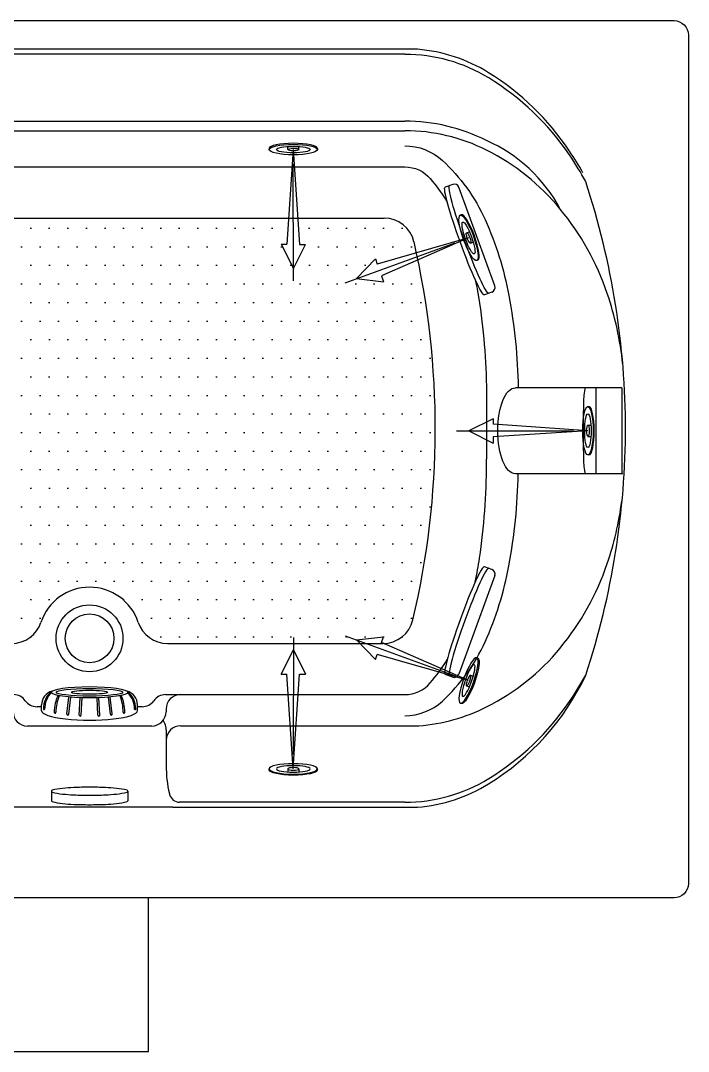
# Model space of a CAD drawing. Header units: millimetres. Extents: x -1239.8 to -1238.3, y 2246.86 to 2247.74.
# Drawn here: x -1238.87 to -1238.299, y 2246.863 to 2247.744 of the extents above; entities that cross this region are included whole.
import ezdxf

# ---------------------------------------------------------------- set-up
doc = ezdxf.new("R2010")
doc.units = ezdxf.units.MM
doc.linetypes.add('CENTER', pattern=[2, 1.25, -0.25, 0.25, -0.25])
for name, color, linetype in [('CONTOR04', 7, 'Continuous'), ('dim1', 1, 'Continuous'), ('jacuzzi', 1, 'Continuous'), ('LCENTR02', 1, 'CENTER'), ('LCOTA02', 1, 'Continuous')]:
    doc.layers.add(name, color=color, linetype=linetype)

# ---------------------------------------------------------------- blocks, each defined once
blk = doc.blocks.new('A$C302A24D9')
at = {"layer": 'jacuzzi'}
for p, q in [((0, 1.23), (0, 1.02)), ((1.81, 1.02), (1.81, 1.61)), ((2.9, 1.02), (2.9, 1.61)), ((4.71, 1.23), (4.71, 1.02))]:
    blk.add_line(p, q, dxfattribs=at)
at = {"layer": 'jacuzzi', "extrusion": (0, 0, -1)}
for centre, major_axis, ratio, start_param, end_param in [((2.36, 1.23), (2.36, 0), 0.431953, 3.141593, 6.283185), ((2.36, 1.02), (2.36, 0), 0.431953, 3.141593, 9.424778), ((2.36, 1.02), (1.65, 0), 0.381644, 3.141593, 9.424778), ((2.36, 1.02), (0.544, 0), 0.461888, 1.570796326794896, 7.853981633974482)]:
    blk.add_ellipse(centre, major_axis=major_axis, ratio=ratio, start_param=start_param, end_param=end_param, dxfattribs=at)
blk = doc.blocks.new('BMG')
at = {"layer": 'LCENTR02'}
blk.add_line((0, -12.84), (0, 1.55), dxfattribs=at)
at = {"layer": 'LCOTA02'}
for p, q in [((0, 0), (-0.59, -9.27)), ((0, 0), (0.64, -9.26)), ((0, -11.64), (-1.2, -9.27)), ((-0.59, -9.27), (-1.2, -9.27)), ((1.18, -9.25), (0, -11.64)), ((1.18, -9.25), (0.64, -9.26))]:
    blk.add_line(p, q, dxfattribs=at)
at = {"layer": 'CONTOR04', "yscale": 0.5}
blk.add_blockref('A$C302A24D9', (-2.36, -0.51), dxfattribs=at)

msp = doc.modelspace()

# ---------------------------------------------------------------- hatches: boundary and pattern name
at = {"layer": 'dim1'}
h = msp.add_hatch(dxfattribs=at)
h.set_pattern_fill('DOTS', color=256, scale=0.01, style=0)
h.paths.add_polyline_path([(-1238.53019, 2247.53946), (-1238.56138, 2247.52584), (-1238.55959, 2247.52082), (-1238.58261, 2247.52365), (-1238.58274, 2247.5236), (-1238.56656, 2247.54043), (-1238.56497, 2247.53596), (-1238.53148, 2247.54557, 0.003388), (-1238.53358, 2247.55496, 0.349239), (-1238.55916, 2247.5753, -0.000002), (-1238.55916, 2247.5753), (-1238.63299, 2247.5753), (-1238.63155, 2247.55283), (-1238.62622, 2247.5528), (-1238.63672, 2247.53213), (-1238.63672, 2247.53199), (-1238.64702, 2247.55293), (-1238.64228, 2247.5529), (-1238.64075, 2247.5753), (-1239.45756, 2247.5753), (-1239.45612, 2247.55283), (-1239.45079, 2247.5528), (-1239.46129, 2247.53213), (-1239.46129, 2247.53199), (-1239.4716, 2247.55293), (-1239.46686, 2247.5529), (-1239.46533, 2247.5753), (-1239.53891, 2247.5753, 0.349236), (-1239.56449, 2247.55496, 0.003388), (-1239.56659, 2247.54557), (-1239.5331, 2247.53596), (-1239.53151, 2247.54043), (-1239.51533, 2247.5236), (-1239.51546, 2247.52365), (-1239.53848, 2247.52082), (-1239.5367, 2247.52584), (-1239.56789, 2247.53946, 0.109653), (-1239.56359, 2247.2318, 0.342945), (-1239.53849, 2247.2116), (-1239.5367, 2247.21238), (-1239.53848, 2247.21741), (-1239.51546, 2247.21458), (-1239.51533, 2247.21462), (-1239.51825, 2247.2116), (-1238.87742, 2247.2116, 0.323974), (-1238.85248, 2247.22965, -0.72393), (-1238.76935, 2247.22965, 0.323976), (-1238.74442, 2247.2116, -0.000002), (-1238.74442, 2247.2116), (-1238.57983, 2247.2116), (-1238.58274, 2247.21462), (-1238.58261, 2247.21458), (-1238.55959, 2247.21741), (-1238.56138, 2247.21238), (-1238.55958, 2247.2116, 0.342945), (-1238.53448, 2247.2318, 0.109653)])

# ---------------------------------------------------------------- linework, layer by layer
at = {"layer": 'jacuzzi'}
for p, q in [((-1238.5305, 2247.71958), (-1239.56758, 2247.71958)), ((-1238.54144, 2247.71529), (-1239.55664, 2247.71529)), ((-1239.55664, 2247.65812), (-1238.54144, 2247.65812)), ((-1239.18377, 2247.64995), (-1238.54144, 2247.64995)), ((-1239.55664, 2247.61905), (-1238.54144, 2247.61905)), ((-1238.50048, 2247.6041), (-1238.50696, 2247.60174)), ((-1238.46452, 2247.51724), (-1238.49525, 2247.60166)), ((-1239.53891, 2247.5753), (-1238.55916, 2247.5753)), ((-1238.46697, 2247.51201), (-1238.47345, 2247.50965)), ((-1238.3558, 2247.4302), (-1238.44694, 2247.4302)), ((-1238.37816, 2247.4302), (-1238.37816, 2247.3567)), ((-1238.35596, 2247.4302), (-1238.35596, 2247.3567)), ((-1238.47165, 2247.4215), (-1238.47165, 2247.36911)), ((-1238.47165, 2247.3654), (-1238.47165, 2247.36911)), ((-1238.35521, 2247.3567), (-1238.44694, 2247.3567)), ((-1238.46697, 2247.27489), (-1238.47345, 2247.27725)), ((-1238.46452, 2247.26966), (-1238.49525, 2247.18524)), ((-1238.74442, 2247.2116), (-1238.56003, 2247.2116)), ((-1238.50048, 2247.1828), (-1238.50696, 2247.18516)), ((-1238.83033, 2247.15133), (-1238.82861, 2247.16581)), ((-1238.82876, 2247.15113), (-1238.82698, 2247.16567)), ((-1238.81973, 2247.15034), (-1238.81897, 2247.16519)), ((-1238.81811, 2247.15026), (-1238.81733, 2247.16513)), ((-1238.80372, 2247.15026), (-1238.8045, 2247.16513)), ((-1238.80211, 2247.15034), (-1238.80287, 2247.16519)), ((-1238.79307, 2247.15113), (-1238.79486, 2247.16567)), ((-1238.7915, 2247.15133), (-1238.79322, 2247.16581)), ((-1238.74602, 2247.16785), (-1238.54144, 2247.16785)), ((-1238.85192, 2247.15753), (-1238.85583, 2247.15753)), ((-1238.85195, 2247.15414), (-1238.85191, 2247.15915)), ((-1238.85195, 2247.15414), (-1238.85191, 2247.15915)), ((-1238.76988, 2247.15414), (-1238.76992, 2247.15915)), ((-1238.766, 2247.15753), (-1238.76991, 2247.15753)), ((-1238.74552, 2247.1556), (-1238.74552, 2247.15328)), ((-1238.7466, 2247.14318), (-1238.74797, 2247.14593)), ((-1238.75777, 2247.14103), (-1238.86406, 2247.14103)), ((-1238.74531, 2247.13772), (-1238.74531, 2247.10744)), ((-1238.73306, 2247.14124), (-1238.5294, 2247.14124)), ((-1238.84358, 2247.0853), (-1238.84358, 2247.07719)), ((-1238.77825, 2247.0853), (-1238.77825, 2247.07719)), ((-1238.74266, 2247.08311), (-1238.74249, 2247.08244)), ((-1238.54144, 2247.0759), (-1238.73402, 2247.0759)), ((-1238.73965, 2247.07161), (-1239.56758, 2247.07161)), ((-1238.73965, 2247.07161), (-1238.5305, 2247.07161)), ((-1238.76048, 2246.86286), (-1238.76048, 2246.99411)), ((-1239.28548, 2246.86286), (-1238.76048, 2246.86286))]:
    msp.add_line(p, q, dxfattribs=at)
at = {"layer": 'jacuzzi', "color": 3}
msp.add_lwpolyline([(-1238.29904, 2247.00636, -0.414214), (-1238.31129, 2246.99411), (-1239.78679, 2246.99411, -0.414214), (-1239.79904, 2247.00636), (-1239.79904, 2247.73186, -0.414214), (-1239.78679, 2247.74411), (-1238.31129, 2247.74411, -0.414214), (-1238.29904, 2247.73186)], format="xyb", close=True, dxfattribs=at)
at = {"layer": 'jacuzzi'}
for points in [[(-1238.54144, 2247.63708, -0.188149), (-1238.50934, 2247.62456, -0.101334), (-1238.47282, 2247.57394, -0.059725), (-1238.4525, 2247.50906, -0.041549), (-1238.44448, 2247.4302)], [(-1238.54144, 2247.61905, -0.219593), (-1238.51964, 2247.609, -0.041078), (-1238.50513, 2247.58885)], [(-1238.48116, 2247.52249, -0.016396), (-1238.47753, 2247.50232, -0.03634), (-1238.47165, 2247.4215)], [(-1238.48116, 2247.26441, 0.016396), (-1238.47753, 2247.28458, 0.03634), (-1238.47165, 2247.3654)], [(-1238.54144, 2247.14982, 0.188149), (-1238.50934, 2247.16234, 0.101334), (-1238.47282, 2247.21296, 0.059725), (-1238.4525, 2247.27784, 0.041549), (-1238.44448, 2247.3567)], [(-1238.54144, 2247.16785, 0.219593), (-1238.51964, 2247.1779, 0.041078), (-1238.50513, 2247.19805)]]:
    msp.add_lwpolyline(points, format="xyb", dxfattribs=at)
for radius in [0.02858, 0.02083]:
    msp.add_circle((-1238.81092, 2247.21599), radius, dxfattribs=at)
for centre, radius, start, end in [((-1238.54144, 2247.58438), 0.13564, 58.15946, 85.37275), ((-1238.54144, 2247.57766), 0.13762, 58.56845, 90), ((-1238.5899, 2247.50635), 0.22749, 33.70344, 58.15946), ((-1238.58719, 2247.50281), 0.22536, 34.12751, 58.56845), ((-1238.54144, 2247.50265), 0.15547, 63.26102, 90), ((-1238.54144, 2247.49449), 0.15547, 63.26102, 90), ((-1238.52452, 2247.52143), 0.13126, 27.99534, 66.17126), ((-1238.55919, 2247.45924), 0.19493, 39.42629, 63.26102), ((-1238.66676, 2247.45508), 0.31988, 29.78551, 33.70344), ((-1238.65968, 2247.45367), 0.31293, 29.25596, 34.12751), ((-1238.49909, 2247.60026), 0.00408, 20, 110), ((-1239.03377, 2247.39393), 0.681, 0, 18.15968), ((-1238.55916, 2247.54905), 0.02625, 12.99579, 90), ((-1238.587, 2247.43638), 0.23093, 18.80665, 39.42629), ((-1239.22534, 2247.3953), 0.70995, 346.68506, 12.99579), ((-1238.46836, 2247.51585), 0.00408, 290, 20), ((-1238.6307, 2247.4215), 0.2771, 5.9547, 18.80665), ((-1239.03377, 2247.3968), 0.681, 341.84032, 0), ((-1238.6307, 2247.36923), 0.2771, 341.19335, 352.52288), ((-1238.587, 2247.35435), 0.23093, 320.57371, 341.19335), ((-1238.46836, 2247.27106), 0.00408, 340, 70), ((-1238.81092, 2247.21599), 0.04375, 18.19615, 161.80385), ((-1238.56003, 2247.23785), 0.02625, 270, 346.68506), ((-1238.87742, 2247.23785), 0.02625, 270, 341.80385), ((-1238.74442, 2247.23785), 0.02625, 198.19615, 270), ((-1238.55919, 2247.33148), 0.19493, 296.73898, 320.57371), ((-1238.49909, 2247.18664), 0.00408, 250, 340), ((-1238.58433, 2247.27771), 0.2185, 301.58779, 334.76419), ((-1238.65968, 2247.33752), 0.31293, 325.87249, 330.73653), ((-1238.83966, 2247.15904), 0.01225, 105.49086, 179.5), ((-1238.83251, 2247.15623), 0.01783, 127.83142, 181.64557), ((-1238.78217, 2247.15904), 0.01225, 0.5, 74.44718), ((-1238.78932, 2247.15623), 0.01783, 358.35443, 52.1082), ((-1238.87581, 2247.1556), 0.01225, 35.36941, 90), ((-1238.85583, 2247.16978), 0.01225, 215.36941, 270), ((-1238.82951, 2247.15555), 0.01987, 134.33093, 180.23211), ((-1238.80518, 2247.15266), 0.03591, 156.13733, 179.44404), ((-1238.80102, 2247.15265), 0.03867, 158.28628, 179.64395), ((-1238.82081, 2247.15265), 0.03867, 0.35605, 21.7114), ((-1238.81665, 2247.15266), 0.03591, 0.55596, 23.85986), ((-1238.79233, 2247.15555), 0.01987, 359.76789, 45.07391), ((-1238.766, 2247.16978), 0.01225, 270, 324.63059), ((-1238.74602, 2247.1556), 0.01225, 90, 144.63059), ((-1238.73327, 2247.1556), 0.01225, 90, 180), ((-1238.58719, 2247.28839), 0.22536, 301.43155, 325.87249), ((-1238.86406, 2247.15328), 0.01225, 180, 270), ((-1238.84987, 2247.15554), 0.000502, 158.32043, 352.68044), ((-1238.84041, 2247.15276), 0.000723, 160.09872, 10.73855), ((-1238.78143, 2247.15276), 0.000723, 169.26145, 19.90128), ((-1238.77196, 2247.15554), 0.000502, 187.31956, 21.67957), ((-1238.75777, 2247.15328), 0.01225, 270, 0), ((-1238.54144, 2247.29624), 0.15547, 274.44047, 296.73898), ((-1238.82955, 2247.1512), 0.000793, 170.81795, 354.75024), ((-1238.81892, 2247.15029), 0.000809, 176.36182, 357.5776), ((-1238.80291, 2247.15029), 0.000809, 182.4224, 3.63818), ((-1238.79228, 2247.1512), 0.000793, 185.24976, 9.18205), ((-1238.75756, 2247.13772), 0.01225, 0, 26.50207), ((-1238.73306, 2247.12899), 0.01225, 90, 180), ((-1238.65284, 2247.10519), 0.0925, 178.60771, 193.81569), ((-1238.54144, 2247.21353), 0.13762, 270, 301.43155), ((-1238.54144, 2247.20681), 0.13564, 274.62725, 301.84054), ((-1238.84273, 2247.0853), 0.000857, 104.16312, 180), ((-1238.84273, 2247.0853), 0.000857, 180, 255.83688), ((-1238.82742, 2247.02467), 0.06339, 95.96737, 104.16312), ((-1238.82742, 2247.14593), 0.06339, 255.83688, 264.03263), ((-1238.8176, 2246.93071), 0.15786, 92.47919, 95.96737), ((-1238.8176, 2247.23989), 0.15786, 264.03263, 267.52081), ((-1238.81092, 2246.77626), 0.31245, 90, 92.47919), ((-1238.81092, 2247.39434), 0.31245, 267.52081, 270), ((-1238.81092, 2246.77626), 0.31245, 87.52081, 90), ((-1238.81092, 2247.39434), 0.31245, 270, 272.47919), ((-1238.80423, 2246.93071), 0.15786, 84.03263, 87.52081), ((-1238.80423, 2247.23989), 0.15786, 272.47919, 275.96737), ((-1238.79441, 2247.02467), 0.06339, 75.83688, 84.03263), ((-1238.79441, 2247.14593), 0.06339, 275.96737, 284.16312), ((-1238.77911, 2247.0853), 0.000857, 0, 75.83688), ((-1238.77911, 2247.0853), 0.000857, 284.16312, 0), ((-1238.73402, 2247.08465), 0.00875, 194.68421, 270), ((-1238.84273, 2247.07719), 0.000857, 180, 255.83688), ((-1238.82742, 2247.13783), 0.06339, 255.83688, 264.03263), ((-1238.8176, 2247.23178), 0.15786, 264.03263, 267.52081), ((-1238.81092, 2247.38623), 0.31245, 267.52081, 270), ((-1238.81092, 2247.38623), 0.31245, 270, 272.47919), ((-1238.80423, 2247.23178), 0.15786, 272.47919, 275.96737), ((-1238.79441, 2247.13783), 0.06339, 275.96737, 284.16312), ((-1238.77911, 2247.07719), 0.000857, 284.16312, 0)]:
    msp.add_arc(centre, radius, start, end, dxfattribs=at)
at = {"layer": 'jacuzzi', "extrusion": (0, 0, -1)}
for centre, major_axis, ratio in [((-1238.49021, 2247.55569), (-0.01676, 0.04604), 0.081634), ((-1238.48645, 2247.55706), (-0.01676, 0.04604), 0.081634), ((-1238.44694, 2247.39345), (0, 0.03675), 0.411322), ((-1238.38698, 2247.39345), (0, 0.03675), 0.049428)]:
    msp.add_ellipse(centre, major_axis=major_axis, ratio=ratio, start_param=3.141593, end_param=6.283185, dxfattribs=at)
at = {"layer": 'jacuzzi'}
for centre, major_axis, ratio, start_param, end_param in [((-1238.49021, 2247.23121), (-0.01676, -0.04604), 0.081634, 3.141593, 6.283185), ((-1238.48645, 2247.22984), (-0.01676, -0.04604), 0.081634, 3.141593, 6.283185), ((-1238.81092, 2247.15414), (-0.04104, 0), 0.198307, 6.281174, 9.428239)]:
    msp.add_ellipse(centre, major_axis=major_axis, ratio=ratio, start_param=start_param, end_param=end_param, dxfattribs=at)
for major_axis, ratio in [((-0.03267, 0), 0.1484), ((-0.02853, 0), 0.114375), ((-0.01544, 0), 0.112344)]:
    msp.add_ellipse((-1238.81091, 2247.16989), major_axis=major_axis, ratio=ratio, dxfattribs=at)

# ---------------------------------------------------------------- block references
at = {"layer": 'jacuzzi', "yscale": 0.008744157023139087, "zscale": 0.008744157023021728}
for p, xscale, rotation in [((-1238.63675, 2247.63386), -0.008744157022985907, 0.0194465556614988), ((-1238.48697, 2247.55833), -0.008744157022985907, 289.9345741058827), ((-1238.38492, 2247.39345), -0.008744157022985907, 270.0194465556615), ((-1238.48697, 2247.17989), 0.008744157022985907, 250.0654258941173), ((-1238.63675, 2247.10437), 0.008744157022985907, 179.9805534443385)]:
    msp.add_blockref('BMG', p, dxfattribs=dict(at, xscale=xscale, rotation=rotation))

doc.saveas('drawing.dxf')
